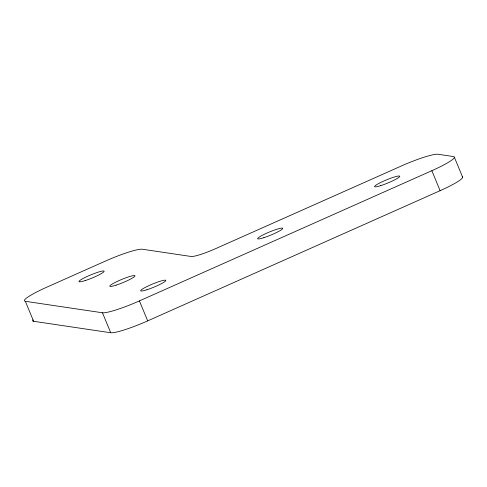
<?xml version="1.0" encoding="UTF-8"?>
<svg xmlns="http://www.w3.org/2000/svg" width="487" height="487" viewBox="0 0 487 487"><rect width="100%" height="100%" fill="white"/><g stroke="black" fill="none" stroke-linecap="round" stroke-linejoin="round"><path stroke-width="0.73" d="M25.348 301.307L102.459 312.776A32.69 4.097 -22.5 0 0 139.416 300.905L431.847 170.706A32.69 4.097 -22.5 0 0 453.379 156.54L437.953 154.245A32.69 4.097 -22.5 0 0 404.886 164.429L215.796 248.577A21.793 2.733 -22.5 0 1 191.16 256.491L142.32 249.228A32.69 4.097 -22.5 0 0 105.369 261.099L46.88 287.141A32.69 4.097 -22.5 0 0 25.348 301.307L33.621 321.286L110.732 332.755A32.69 4.097 -22.5 0 0 147.689 320.878L440.12 190.685A32.69 4.097 -22.5 0 0 462.407 176.775M454.377 157.283L462.65 177.256M431.847 170.706L440.12 190.685M139.416 300.905L147.689 320.878M102.459 312.776L110.732 332.755M33.621 321.286A32.69 4.097 -22.5 0 1 32.897 319.856M146.904 289.759A13.599 1.704 -22.5 0 0 165.817 280.482A13.599 1.704 -22.5 0 0 146.989 286.533A13.599 1.704 -22.5 0 0 146.904 289.759M85.213 280.579A13.599 1.704 -22.5 0 0 104.127 271.308A13.599 1.704 -22.5 0 0 85.298 277.353A13.599 1.704 -22.5 0 0 85.213 280.579M116.058 285.169A13.599 1.704 -22.5 0 0 134.972 275.898A13.599 1.704 -22.5 0 0 116.143 281.943A13.599 1.704 -22.5 0 0 116.058 285.169M263.875 237.68A13.599 1.704 -22.5 0 0 282.789 228.403A13.599 1.704 -22.5 0 0 263.96 234.454A13.599 1.704 -22.5 0 0 263.875 237.68M380.846 185.602A13.599 1.704 -22.5 0 0 399.76 176.324A13.599 1.704 -22.5 0 0 380.931 182.375A13.599 1.704 -22.5 0 0 380.846 185.602"/></g></svg>
